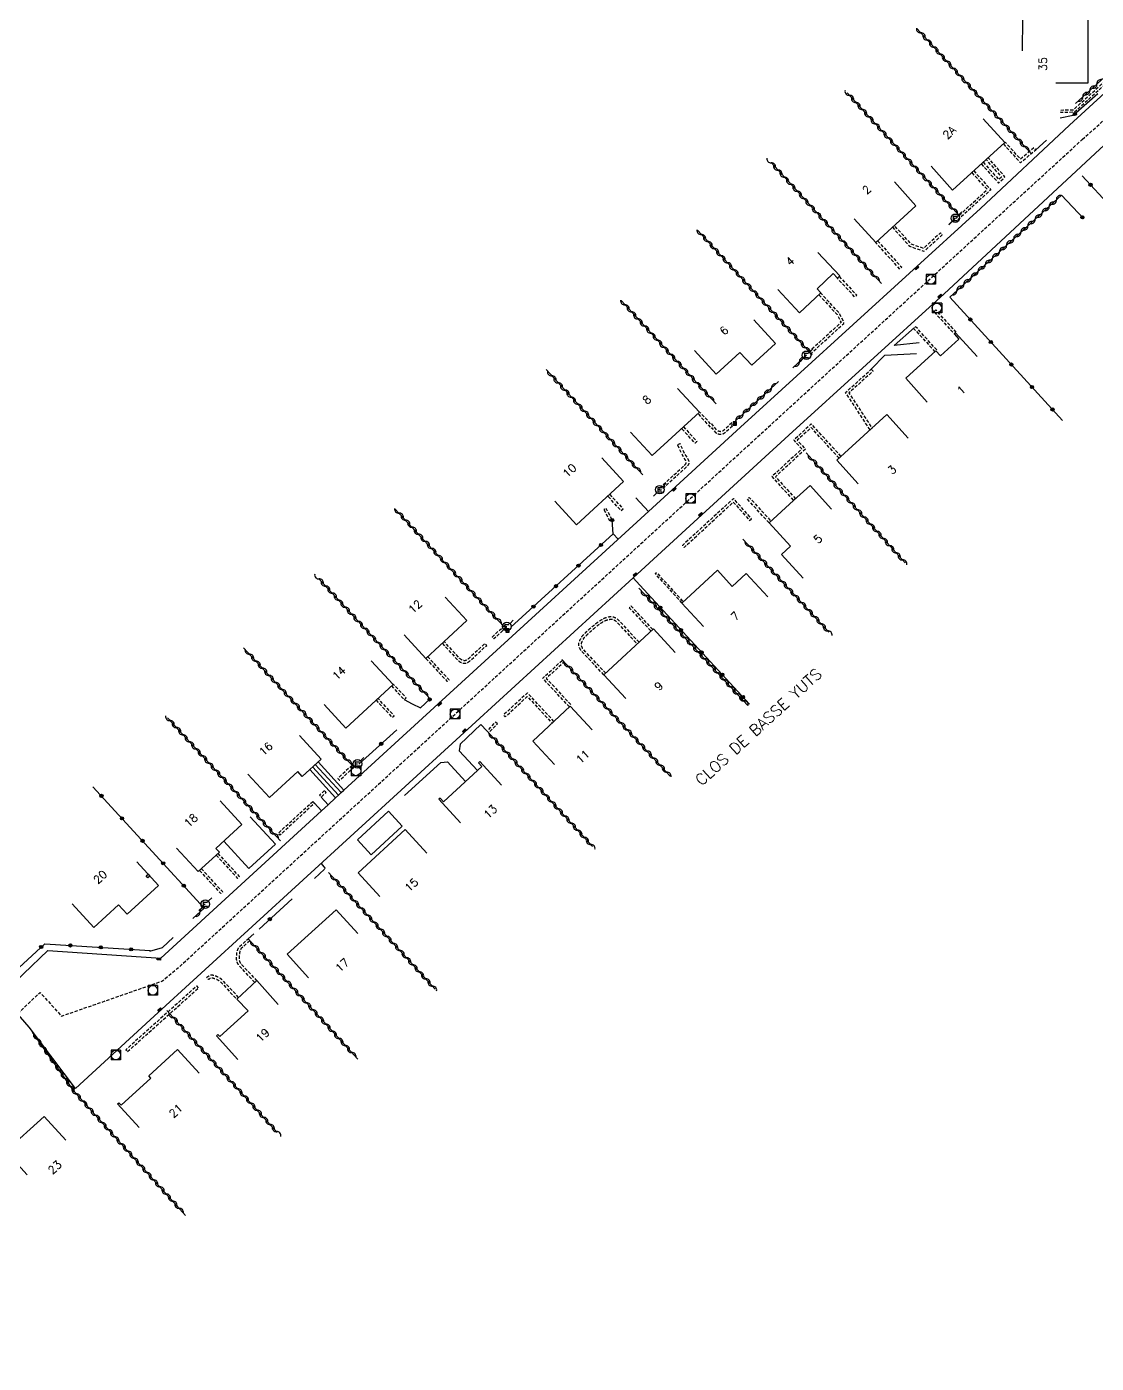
# Model space of a CAD drawing. Header units: millimetres. Extents: x 136000 to 137000, y 121000 to 122000.
# Drawn here: x 136128.3 to 136295.1, y 121271.2 to 121479.6 of the extents above; entities that cross this region are included whole.
import ezdxf
from ezdxf.enums import TextEntityAlignment as Align

# ---------------------------------------------------------------- set-up
doc = ezdxf.new("R2010")
doc.units = ezdxf.units.MM
doc.linetypes.add('DASHED', pattern=[0.75, 0.5, -0.25])
doc.layers.get('0').update_dxf_attribs({"linetype": 'CONTINUOUS'})
for name, color, linetype in [('W0001', 6, 'DASHED'), ('W0008', 7, 'CONTINUOUS'), ('W0100', 7, 'CONTINUOUS'), ('W0112', 1, 'DASHED'), ('W0310', 3, 'CONTINUOUS'), ('W0322', 7, 'CONTINUOUS'), ('W0330', 7, 'CONTINUOUS'), ('W0400', 7, 'CONTINUOUS'), ('W0420', 7, 'CONTINUOUS'), ('W0471', 7, 'CONTINUOUS'), ('W0989', 7, 'CONTINUOUS'), ('W0991', 7, 'CONTINUOUS')]:
    doc.layers.add(name, color=color, linetype=linetype)
doc.styles.get("Standard").update_dxf_attribs({"font": 'romans.shx', "width": 0.85})

# ---------------------------------------------------------------- blocks, each defined once
blk = doc.blocks.new('t310o')
at = {"color": 0, "linetype": 'Continuous'}
for centre, start, end in [((-0.5, 0.38), 216.8699, 323.1304), ((0.5, -0.37), 36.8699, 143.1303)]:
    blk.add_arc(centre, 0.625, start, end, dxfattribs=at)
blk = doc.blocks.new('t322o')
at = {"color": 0, "linetype": 'Continuous'}
for radius in [0.25, 0.15]:
    blk.add_circle((0, 0), radius, dxfattribs=at)
blk = doc.blocks.new('T400')
for p, q in [((-0.15, 0.3), (0.15, 0.3)), ((-0.15, -0.25), (-0.15, 0.3)), ((-0.15, 0.15), (0.15, 0.15)), ((-0.15, 0), (0.15, 0)), ((0.15, 0.3), (0.15, -0.25)), ((-0.15, -0.15), (0.15, -0.15)), ((-0.15, -0.25), (-0.15, -0.3)), ((-0.15, -0.3), (0.15, -0.3)), ((0.15, -0.3), (0.15, -0.25))]:
    blk.add_line(p, q)
blk = doc.blocks.new('T420')
for p, q in [((0.75, 0.75), (-0.75, 0.75)), ((-0.75, 0.75), (-0.75, -0.75)), ((0.75, 0.75), (0.75, -0.75)), ((0.75, -0.75), (-0.75, -0.75))]:
    blk.add_line(p, q)
blk.add_ellipse((0, 0), major_axis=(-0.53, 0.53), ratio=1, start_param=3.926991, end_param=10.210176)
blk = doc.blocks.new('T471')
for p, q in [((-0.333334, 0.333334), (-0.333334, -0.333334)), ((-0.333334, 0.333334), (0.333334, 0.333334)), ((-0.333334, 0), (0, 0)), ((0.500001, 0.500001), (1.000002, 1.000002)), ((-0.500001, -0.500001), (-1.000002, -1.000002)), ((-0.333334, -0.333334), (0.333334, -0.333334))]:
    blk.add_line(p, q)
blk.add_ellipse((0, 0), major_axis=(0.471405, 0.471405), ratio=1, start_param=5.4977871438, end_param=11.780972451)
blk = doc.blocks.new('t330o')
at = {"color": 0, "linetype": 'Continuous'}
for p, q in [((0.25, -0.25), (-0.25, 0.25)), ((-0.25, -0.25), (0.25, 0.25)), ((-0.25, 0.25), (-0.25, -0.25)), ((0.25, 0.25), (-0.25, 0.25)), ((0.25, -0.25), (0.25, 0.25)), ((-0.25, -0.25), (0.25, -0.25)), ((-0.25, -0.25), (-0.25, -0.25))]:
    blk.add_line(p, q, dxfattribs=at)

msp = doc.modelspace()

# ---------------------------------------------------------------- linework, layer by layer
at = {"layer": 'W0001', "flags": 128}
for points in [[(136292.92, 121462.07), (136310.7, 121477.9)], [(136070.07, 121271.17), (136130.39, 121329.01), (136133.74, 121325.32), (136149.4, 121330.77), (136151.8, 121332.73), (136237.42, 121411.22), (136292.92, 121462.07)]]:
    msp.add_lwpolyline(points, dxfattribs=at)
at = {"layer": 'W0008', "flags": 128}
for points in [[(136290.9, 121464.3), (136301.93, 121474.36)], [(136149.21, 121334.38), (136174.27, 121357.36), (136175.32, 121358.3), (136176.49, 121359.36), (136176.93, 121359.79), (136177.35, 121360.18), (136177.78, 121360.58), (136191.84, 121373.45), (136230.16, 121408.52), (136239.64, 121417.17), (136265.97, 121441.2), (136277.06, 121451.3), (136290.9, 121464.3)], [(136294.92, 121459.86), (136298.47, 121463.13)], [(136294.92, 121459.86), (136271.37, 121438.01), (136247.16, 121415.94), (136232.34, 121402.38), (136222.9, 121393.71), (136195.27, 121368.42), (136147.56, 121324.74), (136135.92, 121314.05), (136128.7, 121323.57), (136124.66, 121328.25), (136124.27, 121327.88), (136123.94, 121328.25), (136131.59, 121335.56), (136149.22, 121334.37)], [(136267.5, 121430.32), (136263.57, 121429.94), (136266.77, 121432.73)], [(136260.02, 121426.24), (136262.12, 121428.43), (136267.07, 121428.7)], [(136223.32, 121406.17), (136225.26, 121404.05)], [(136220.56, 121399.72), (136219.78, 121400.56)], [(136222.9, 121393.71), (136223.9, 121392.53)], [(136200.06, 121369.81), (136199.14, 121370.81), (136195.88, 121367.76), (136195.77, 121366.72), (136198.61, 121363.62)], [(136176.49, 121359.36), (136172.44, 121363.78)], [(136176.93, 121359.79), (136172.89, 121364.2)], [(136177.35, 121360.18), (136173.31, 121364.59)], [(136177.78, 121360.58), (136173.74, 121364.98)], [(136187.2, 121359.73), (136192.9, 121364.9), (136193.93, 121364.98), (136196.75, 121361.91)], [(136175.32, 121358.3), (136174.25, 121359.49)], [(136174.27, 121357.36), (136173.18, 121358.52)], [(136163.18, 121356.4), (136167.1, 121352.13), (136162.94, 121348.36), (136159.04, 121352.6)], [(136174.21, 121349.1), (136174.85, 121348.37)]]:
    msp.add_lwpolyline(points, dxfattribs=at)
msp.add_lwpolyline([(136186.85, 121354.97), (136184.71, 121357.29), (136179.88, 121352.82), (136182.02, 121350.5)], close=True, dxfattribs=at)
at = {"layer": 'W0100', "flags": 128}
for points in [[(136283.6, 121475.87), (136283.64, 121480.86), (136293.77, 121480.78), (136293.77, 121470.84), (136288.77, 121470.84)], [(136269.33, 121457.88), (136272.69, 121454.18), (136280.84, 121461.57), (136277.48, 121465.27)], [(136257.34, 121449.7), (136260.71, 121446.01), (136266.98, 121451.73), (136263.61, 121455.43)], [(136245.42, 121438.68), (136248.84, 121435.04), (136252.17, 121438.12), (136251.55, 121438.78), (136254.06, 121441.14), (136254.72, 121440.44), (136255.09, 121440.79), (136251.66, 121444.43)], [(136232.47, 121429.15), (136235.85, 121425.47), (136239.53, 121428.85), (136241.37, 121426.85), (136241.37, 121426.85), (136245.06, 121430.24), (136241.68, 121433.92)], [(136276.53, 121428.22), (136273.16, 121431.91), (136272.96, 121431.72), (136272.96, 121431.72), (136273.69, 121430.91), (136270.83, 121428.3), (136270.1, 121429.11), (136265.39, 121424.81), (136268.75, 121421.11)], [(136222.45, 121416.42), (136225.83, 121412.75), (136233.2, 121419.52), (136229.81, 121423.2)], [(136257.98, 121408.35), (136254.62, 121412.04), (136262.43, 121419.16), (136265.79, 121415.46)], [(136210.65, 121405.65), (136214.03, 121401.96), (136221.4, 121408.72), (136218.02, 121412.4)], [(136253.82, 121404.38), (136250.46, 121408.07), (136247.9, 121405.74), (136244.09, 121402.28), (136244.09, 121402.28), (136247.42, 121398.62), (136246.02, 121397.35), (136249.38, 121393.65)], [(136233.85, 121386.07), (136230.46, 121389.74), (136236.02, 121394.87), (136238.31, 121392.34), (136240.5, 121394.37), (136243.89, 121390.7)], [(136193.55, 121390.68), (136196.94, 121387.01), (136190.56, 121381.11), (136187.16, 121384.78)], [(136221.73, 121374.88), (136218.32, 121378.54), (136226.03, 121385.71), (136229.43, 121382.05)], [(136182.05, 121380.74), (136185.44, 121377.07), (136178.08, 121370.26), (136174.68, 121373.93)], [(136210.63, 121364.55), (136207.22, 121368.21), (136213.08, 121373.67), (136216.49, 121370)], [(136170.84, 121369.11), (136174.22, 121365.42), (136171.26, 121362.71), (136171.26, 121362.71), (136170.57, 121363.46), (136166.15, 121359.4), (136162.77, 121363.08)], [(136202.37, 121361.32), (136198.99, 121365.01), (136198.78, 121364.81), (136199.3, 121364.25), (136193.36, 121358.81), (136193.3, 121358.76), (136192.78, 121359.33), (136192.78, 121359.33), (136192.57, 121359.14), (136195.95, 121355.45)], [(136158.49, 121358.89), (136161.87, 121355.2), (136159.28, 121352.82), (136157.83, 121351.49), (136158.38, 121350.9), (136158.38, 121350.9), (136155.07, 121347.86), (136151.69, 121351.54)], [(136190.73, 121350.72), (136187.35, 121354.41), (136180.01, 121347.69), (136183.38, 121344)], [(136135.39, 121342.81), (136138.77, 121339.13), (136142.65, 121342.68), (136143.99, 121341.22), (136143.99, 121341.22), (136148.88, 121345.7), (136145.5, 121349.39)], [(136172.27, 121331.27), (136168.91, 121334.97), (136176.57, 121341.92), (136179.93, 121338.21)], [(136161.26, 121318.55), (136157.9, 121322.25), (136158.12, 121322.45), (136158.42, 121322.12), (136162.84, 121326.13), (136161.1, 121327.98), (136164.19, 121330.86), (136167.54, 121327.15)], [(136145.84, 121307.92), (136142.48, 121311.62), (136142.7, 121311.81), (136143.03, 121311.44), (136147.68, 121315.65), (136147.35, 121316.02), (136151.84, 121320.1), (136155.2, 121316.4)], [(136128.39, 121300.54), (136125.04, 121304.25), (136131.04, 121309.67), (136134.39, 121305.96)]]:
    msp.add_lwpolyline(points, dxfattribs=at)
msp.add_lwpolyline([(136146.95, 121347.18), (136147.24, 121347.45), (136147.51, 121347.16), (136147.21, 121346.89)], close=True, dxfattribs=at)
at = {"layer": 'W0112', "flags": 128}
for points in [[(136296.48, 121486.18), (136296.79, 121486.43), (136303.15, 121478.4), (136302.32, 121476.4), (136300.99, 121474.76), (136291.7, 121466.31), (136289.55, 121466.26), (136289.55, 121466.66), (136291.54, 121466.71), (136300.7, 121475.04), (136301.98, 121476.6), (136302.69, 121478.34)], [(136241.04, 121402.64), (136241.34, 121402.91), (136238.53, 121406.05), (136235.9, 121403.64), (136230.56, 121398.73), (136230.83, 121398.43), (136236.17, 121403.35), (136238.5, 121405.49)], [(136218.31, 121404.33), (136219.2, 121402.63), (136219.56, 121402.82), (136218.67, 121404.52)], [(136200.88, 121384.44), (136202.81, 121386.24), (136203.08, 121385.95), (136203.08, 121385.95), (136201.15, 121384.15)], [(136201.71, 121370.91), (136201.42, 121371.19), (136200.06, 121369.81), (136200.35, 121369.53)], [(136179.07, 121364.45), (136176.83, 121362.4), (136177.1, 121362.1), (136179.34, 121364.16)], [(136172.91, 121358.81), (136173.18, 121358.52), (136167.8, 121353.54), (136167.53, 121353.84)], [(136174.74, 121360.5), (136173.98, 121359.79), (136174.25, 121359.49), (136175.01, 121360.2)], [(136155.12, 121329.73), (136154.85, 121330.03), (136143.75, 121320.06), (136144.01, 121319.76)]]:
    msp.add_lwpolyline(points, close=True, dxfattribs=at)
for points in [[(136280.61, 121461.36), (136283.27, 121458.43), (136285.65, 121460.46), (136285.39, 121460.77), (136283.3, 121458.99), (136280.91, 121461.63)], [(136277.17, 121458.24), (136279.87, 121455.26), (136280.85, 121456.23), (136278.24, 121459.21)], [(136277.46, 121458.51), (136279.88, 121455.83), (136280.3, 121456.25), (136277.94, 121458.95)], [(136275.99, 121457.18), (136278.66, 121454.23), (136273.51, 121449.51), (136273.24, 121449.8), (136278.1, 121454.25), (136275.7, 121456.91)], [(136263.3, 121448.37), (136266.01, 121445.4), (136268.23, 121444.62), (136271.09, 121447.2), (136270.82, 121447.5), (136268.14, 121445.07), (136266.24, 121445.75), (136263.6, 121448.64)], [(136260.99, 121446.26), (136264.76, 121442.12), (136264.47, 121441.85), (136260.69, 121445.99)], [(136255, 121440.7), (136257.76, 121437.76), (136257.47, 121437.49), (136254.7, 121440.43)], [(136251.85, 121437.82), (136254.67, 121434.77), (136255.32, 121433.53), (136250.26, 121428.91), (136250.53, 121428.61), (136255.71, 121433.35), (136255.76, 121433.55), (136255, 121435), (136252.14, 121438.09)], [(136273.27, 121432), (136270.06, 121435.48), (136269.77, 121435.21), (136272.97, 121431.73)], [(136270.23, 121429.23), (136266.92, 121432.86), (136266.62, 121432.59), (136269.94, 121428.96)], [(136259.82, 121416.78), (136256.01, 121422.59), (136260.02, 121426.24)], [(136260, 121426.22), (136260.29, 121425.94), (136256.53, 121422.53), (136260.15, 121417)], [(136230.73, 121417.25), (136232.82, 121414.97), (136232.53, 121414.7), (136230.43, 121416.98)], [(136255.28, 121412.64), (136250.66, 121417.7), (136247.92, 121415.16), (136249.18, 121413.79), (136244.51, 121409.47), (136247.9, 121405.74)], [(136254.98, 121412.37), (136250.64, 121417.13), (136248.48, 121415.14), (136249.74, 121413.76), (136245.07, 121409.45), (136248.2, 121406.01)], [(136219.21, 121406.71), (136221.31, 121404.42), (136221.01, 121404.15), (136218.91, 121406.44)], [(136244.07, 121402.26), (136240.7, 121405.96), (136240.99, 121406.23), (136244.37, 121402.53)], [(136230.49, 121389.76), (136226.32, 121394.34), (136226.32, 121394.34), (136226.52, 121394.52), (136230.69, 121389.95)], [(136225.95, 121385.64), (136222.57, 121389.27), (136222.28, 121389), (136225.66, 121385.37)], [(136190.56, 121381.11), (136193.89, 121377.5), (136194.18, 121377.78), (136190.85, 121381.38)], [(136212.95, 121373.54), (136208.77, 121378.03), (136211.83, 121380.82), (136212.1, 121380.53), (136209.34, 121378), (136213.24, 121373.81)], [(136185.19, 121376.84), (136187.19, 121374.68), (136187.48, 121374.96), (136185.48, 121377.11)], [(136210.53, 121371.29), (136206.39, 121375.74), (136202.67, 121372.29), (136202.94, 121372), (136206.37, 121375.18), (136210.24, 121371.02)], [(136182.79, 121374.62), (136185.31, 121371.9), (136185.61, 121372.17), (136183.09, 121374.89)], [(136157.87, 121350.43), (136161.2, 121346.81), (136161.5, 121347.08), (136158.17, 121350.7)], [(136155.26, 121348.04), (136158.58, 121344.42), (136158.88, 121344.69), (136155.56, 121348.31)]]:
    msp.add_lwpolyline(points, dxfattribs=at)
for points in [[(136233.05, 121419.22), (136235.06, 121416.98), (136235.14, 121417.08), (136235.69, 121416.41, 0.101374), (136235.87, 121416.26, 0.057588), (136236.25, 121416.12, 0.067302), (136236.58, 121416.08, 0.094101), (136236.82, 121416.13, 0.037512), (136237.11, 121416.28, 0.050079), (136237.3, 121416.42), (136238.69, 121417.69), (136238.42, 121417.99), (136237.03, 121416.72, -0.050079), (136236.9, 121416.62, -0.037512), (136236.67, 121416.5, -0.094101), (136236.58, 121416.48, -0.067302), (136236.35, 121416.51, -0.057588), (136236.05, 121416.62, -0.101374), (136236, 121416.66), (136235.15, 121417.71), (136235.05, 121417.59), (136233.35, 121419.48)], [(136218.32, 121378.54), (136214.8, 121382.28, -0.102298), (136214.42, 121383.09, -0.153523), (136214.47, 121383.69, -0.033909), (136214.82, 121384.4, -0.064042), (136215.07, 121384.74, -0.007812), (136215.68, 121385.35, -0.012528), (136216.07, 121385.71, -0.005652), (136216.77, 121386.29, -0.008037), (136217.26, 121386.69, -0.020784), (136217.56, 121386.9, -0.010485), (136218.16, 121387.28, -0.058274), (136218.56, 121387.46, -0.032862), (136219.31, 121387.64, -0.117275), (136219.74, 121387.61, -0.072217), (136220.38, 121387.31), (136223.8, 121383.64)], [(136218.61, 121378.81), (136215.1, 121382.53, -0.099058), (136214.81, 121383.18, -0.153523), (136214.84, 121383.54, -0.033909), (136215.16, 121384.21, -0.064042), (136215.36, 121384.46, -0.007812), (136215.96, 121385.06, -0.012528), (136216.34, 121385.4, -0.005652), (136217.02, 121385.99, -0.008037), (136217.51, 121386.38, -0.020784), (136217.77, 121386.57, -0.010485), (136218.36, 121386.94, -0.058274), (136218.68, 121387.07, -0.032862), (136219.38, 121387.24, -0.117275), (136219.63, 121387.23, -0.066622), (136220.12, 121387), (136223.51, 121383.36)], [(136193.11, 121383.47), (136195.52, 121380.86, 0.044402), (136195.78, 121380.64, 0.058354), (136196.02, 121380.51, 0.02409), (136196.36, 121380.39, 0.056921), (136196.51, 121380.36, 0.069983), (136196.8, 121380.38, 0.077211), (136197.04, 121380.47, 0.021327), (136197.32, 121380.65, 0.03528), (136197.47, 121380.77), (136200.04, 121383.15), (136199.76, 121383.44), (136197.2, 121381.06, -0.03528), (136197.09, 121380.98, -0.021327), (136196.84, 121380.82, -0.077211), (136196.71, 121380.77, -0.069983), (136196.54, 121380.76, -0.056921), (136196.48, 121380.77, -0.02409), (136196.17, 121380.88, -0.058354), (136196.02, 121380.96, -0.04368), (136195.81, 121381.14), (136193.41, 121383.74)], [(136163.88, 121330.57), (136161.39, 121333.24, -0.044769), (136161.14, 121333.7, -0.076595), (136161.06, 121333.99, -0.033568), (136161.04, 121334.52, -0.026553), (136161.09, 121335.18, -0.051398), (136161.19, 121335.57, -0.035074), (136161.42, 121336.1), (136162.86, 121337.39), (136163.13, 121337.1), (136161.74, 121335.85, 0.030344), (136161.56, 121335.44, 0.051398), (136161.49, 121335.13, 0.026553), (136161.44, 121334.51, 0.033568), (136161.46, 121334.03, 0.076595), (136161.5, 121333.86, 0.041679), (136161.7, 121333.49), (136164.17, 121330.84)], [(136161.36, 121328.22), (136158.83, 121330.94, 0.034998), (136158.44, 121331.24, 0.042229), (136158.08, 121331.43, 0.023808), (136157.68, 121331.59, 0.027741), (136157.33, 121331.69, 0.146137), (136156.9, 121331.66, 0.098223), (136156.37, 121331.32), (136156.65, 121331.03, -0.098223), (136157.05, 121331.28, -0.146137), (136157.24, 121331.3, -0.027741), (136157.56, 121331.21, -0.023808), (136157.92, 121331.07, -0.042229), (136158.22, 121330.9, -0.033595), (136158.55, 121330.65), (136161.07, 121327.95)]]:
    msp.add_lwpolyline(points, format="xyb", dxfattribs=at)
msp.add_lwpolyline([(136229.83, 121414.46), (136230.19, 121414.62), (136230.85, 121413.12), (136231.33, 121412.34, -0.057276), (136231.53, 121411.93, -0.088034), (136231.57, 121411.64, -0.127104), (136231.49, 121411.35, -0.075627), (136231.17, 121410.95), (136227.17, 121407.31), (136226.9, 121407.61), (136230.9, 121411.25, 0.075627), (136231.14, 121411.55, 0.127104), (136231.17, 121411.65, 0.088034), (136231.15, 121411.8, 0.057276), (136230.99, 121412.13), (136230.5, 121412.93)], format="xyb", close=True, dxfattribs=at)
at = {"layer": 'W0310', "flags": 128}
for points in [[(136291.88, 121467.69), (136300.34, 121475.38), (136301.54, 121476.86), (136302.12, 121478.26), (136296.17, 121485.76)], [(136284.93, 121459.86), (136267.12, 121479.37)], [(136273.8, 121450.12), (136256.23, 121469.35)], [(136261.62, 121439.58), (136244.38, 121458.45)], [(136272.26, 121437.48), (136289.68, 121453.38)], [(136273.05, 121449.67), (136272.13, 121448.82)], [(136250.78, 121428.49), (136232.92, 121447.9)], [(136235.81, 121420.82), (136221.01, 121436.93)], [(136249.91, 121428.4), (136247.77, 121426.45)], [(136224.41, 121409.74), (136209.3, 121426.16)], [(136245.56, 121424.3), (136238.9, 121418.24)], [(136249.84, 121413.2), (136265.29, 121396.01)], [(136202.66, 121386.17), (136185.74, 121404.47)], [(136239.99, 121399.73), (136253.39, 121385.21)], [(136191.21, 121374.79), (136173.87, 121393.54)], [(136223.78, 121392.05), (136240.78, 121373.77)], [(136179.34, 121364.16), (136162.14, 121382.75)], [(136211.76, 121380.93), (136228.65, 121362.77)], [(136167.9, 121352.64), (136150.28, 121371.83)], [(136200.06, 121369.81), (136216.53, 121351.78)], [(136175.36, 121347.72), (136192, 121329.52)], [(136154.21, 121340.55), (136156.01, 121342.16)], [(136162.86, 121337.39), (136179.93, 121318.58)], [(136150.14, 121326.19), (136167.37, 121307.19)], [(136153.08, 121294.23), (136135.76, 121313.5), (136129.2, 121322.83)]]:
    msp.add_lwpolyline(points, dxfattribs=at)
at = {"layer": 'W0322', "flags": 128}
for points in [[(136295.33, 121469.17), (136291.49, 121465.78), (136289.47, 121465.38)], [(136287.35, 121461.96), (136285.65, 121460.46)], [(136297.44, 121451.52), (136292.91, 121456.4)], [(136289.68, 121453.38), (136293.15, 121449.68)], [(136272.26, 121437.48), (136289.82, 121418.25)], [(136203.83, 121385.98), (136219.78, 121400.56), (136219.61, 121402.7)], [(136223.9, 121392.53), (136241.01, 121373.98)], [(136187.19, 121374.71), (136188.44, 121374.03), (136189.71, 121373.43), (136191.21, 121374.79)], [(136180.08, 121364.61), (136186.02, 121369.98)], [(136156.01, 121342.16), (136138.63, 121361.11)], [(136174.77, 121348.25), (136173.17, 121346.8)], [(136169.73, 121343.63), (136164.55, 121338.9)], [(136116.88, 121339.11), (136125.11, 121331.03), (136131.12, 121336.61), (136147.54, 121335.54)], [(136163.72, 121338.16), (136162.86, 121337.39)], [(136147.5, 121335.46), (136149.5, 121336.04), (136151.14, 121337.59)]]:
    msp.add_lwpolyline(points, dxfattribs=at)

# ---------------------------------------------------------------- block references
at = {"layer": 'W0310'}
for p, rotation in [((136267.74, 121478.69), 132.4039185207519), ((136268.75, 121477.58), 132.4039185207519), ((136269.76, 121476.48), 132.4039185207519), ((136270.77, 121475.37), 132.4039185207519), ((136271.78, 121474.26), 132.4039185207519), ((136272.8, 121473.15), 132.4039185207519), ((136273.81, 121472.05), 132.4039185207519), ((136274.82, 121470.94), 132.4039185207519), ((136295.21, 121470.72), 42.2864813424707), ((136256.6, 121468.95), 132.4039185207695), ((136275.83, 121469.83), 132.4039185207519), ((136276.84, 121468.72), 132.4039185207519), ((136292.99, 121468.7), 42.2864813424707), ((136294.1, 121469.71), 42.2864813424707), ((136257.61, 121467.84), 132.4039185207695), ((136258.62, 121466.73), 132.4039185207695), ((136277.85, 121467.62), 132.4039185207519), ((136278.87, 121466.51), 132.4039185207519), ((136259.63, 121465.62), 132.4039185207695), ((136260.65, 121464.51), 132.4039185207695), ((136279.88, 121465.4), 132.4039185207519), ((136280.89, 121464.29), 132.4039185207519), ((136261.66, 121463.41), 132.4039185207695), ((136262.67, 121462.3), 132.4039185207695), ((136281.9, 121463.19), 132.4039185207519), ((136263.68, 121461.19), 132.4039185207695), ((136264.69, 121460.08), 132.4039185207695), ((136282.91, 121462.08), 132.4039185207519), ((136283.92, 121460.97), 132.4039185207519), ((136244.42, 121458.41), 132.4039185207136), ((136265.7, 121458.98), 132.4039185207695), ((136245.43, 121457.3), 132.4039185207136), ((136246.45, 121456.19), 132.4039185207136), ((136266.71, 121457.87), 132.4039185207695), ((136267.73, 121456.76), 132.4039185207695), ((136247.46, 121455.08), 132.4039185207136), ((136248.47, 121453.98), 132.4039185207136), ((136268.74, 121455.65), 132.4039185207695), ((136269.75, 121454.55), 132.4039185207695), ((136249.48, 121452.87), 132.4039185207136), ((136250.49, 121451.76), 132.4039185207136), ((136270.76, 121453.44), 132.4039185207695), ((136271.77, 121452.33), 132.4039185207695), ((136288.88, 121452.65), 42.36294340283055), ((136251.5, 121450.65), 132.4039185207136), ((136272.78, 121451.22), 132.4039185207695), ((136286.66, 121450.62), 42.36294340283055), ((136287.77, 121451.63), 42.36294340283055), ((136252.52, 121449.55), 132.4039185207136), ((136253.53, 121448.44), 132.4039185207136), ((136284.45, 121448.6), 42.36294340283055), ((136285.56, 121449.61), 42.36294340283055), ((136233.51, 121447.25), 132.6277152851903), ((136234.53, 121446.15), 132.6277152851903), ((136254.54, 121447.33), 132.4039185207136), ((136255.55, 121446.22), 132.4039185207136), ((136281.12, 121445.57), 42.36294340283055), ((136282.23, 121446.58), 42.36294340283055), ((136283.34, 121447.59), 42.36294340283055), ((136235.55, 121445.04), 132.6277152851903), ((136236.56, 121443.94), 132.6277152851903), ((136256.56, 121445.12), 132.4039185207136), ((136257.57, 121444.01), 132.4039185207136), ((136278.91, 121443.55), 42.36294340283055), ((136280.01, 121444.56), 42.36294340283055), ((136237.58, 121442.84), 132.6277152851903), ((136238.59, 121441.73), 132.6277152851903), ((136258.58, 121442.9), 132.4039185207136), ((136259.6, 121441.79), 132.4039185207136), ((136276.69, 121441.53), 42.36294340283055), ((136277.8, 121442.54), 42.36294340283055), ((136239.61, 121440.63), 132.6277152851903), ((136240.62, 121439.53), 132.6277152851903), ((136260.61, 121440.69), 132.4039185207136), ((136274.47, 121439.51), 42.36294340283055), ((136275.58, 121440.52), 42.36294340283055), ((136241.64, 121438.42), 132.6277152851903), ((136242.66, 121437.32), 132.6277152851903), ((136273.36, 121438.5), 42.36294340283055), ((136221.6, 121436.28), 132.5806294098386), ((136222.62, 121435.18), 132.5806294098386), ((136243.67, 121436.21), 132.6277152851903), ((136244.69, 121435.11), 132.6277152851903), ((136223.63, 121434.07), 132.5806294098386), ((136224.65, 121432.97), 132.5806294098386), ((136245.7, 121434.01), 132.6277152851903), ((136225.66, 121431.86), 132.5806294098386), ((136246.72, 121432.9), 132.6277152851903), ((136247.74, 121431.8), 132.6277152851903), ((136226.68, 121430.76), 132.5806294098386), ((136227.69, 121429.65), 132.5806294098386), ((136248.75, 121430.7), 132.6277152851903), ((136249.77, 121429.59), 132.6277152851903), ((136228.71, 121428.55), 132.5806294098386), ((136229.72, 121427.45), 132.5806294098386), ((136248.8, 121427.39), 222.4706507281859), ((136210.19, 121425.19), 132.6216498786691), ((136230.74, 121426.34), 132.5806294098386), ((136231.75, 121425.24), 132.5806294098386), ((136211.2, 121424.09), 132.6216498786691), ((136212.22, 121422.98), 132.6216498786691), ((136232.77, 121424.13), 132.5806294098386), ((136233.78, 121423.03), 132.5806294098386), ((136244.45, 121423.29), 222.2792042634362), ((136213.23, 121421.88), 132.6216498786691), ((136214.25, 121420.77), 132.6216498786691), ((136234.8, 121421.92), 132.5806294098386), ((136242.23, 121421.28), 222.2792042634362), ((136243.34, 121422.29), 222.2792042634362), ((136215.27, 121419.67), 132.6216498786691), ((136216.28, 121418.57), 132.6216498786691), ((136240.01, 121419.26), 222.2792042634362), ((136241.12, 121420.27), 222.2792042634362), ((136217.3, 121417.46), 132.6216498786691), ((136218.31, 121416.36), 132.6216498786691), ((136238.91, 121418.25), 222.2792042634362), ((136219.33, 121415.25), 132.6216498786691), ((136220.34, 121414.15), 132.6216498786691), ((136221.36, 121413.05), 132.6216498786691), ((136222.38, 121411.94), 132.6216498786691), ((136223.39, 121410.84), 132.6216498786691), ((136250.84, 121412.09), 311.942530435186), ((136251.84, 121410.97), 311.942530435186), ((136252.85, 121409.86), 311.942530435186), ((136253.85, 121408.74), 311.942530435186), ((136254.85, 121407.62), 311.942530435186), ((136255.85, 121406.51), 311.942530435186), ((136186.37, 121403.79), 132.7640642809761), ((136256.86, 121405.39), 311.942530435186), ((136257.86, 121404.28), 311.942530435186), ((136187.39, 121402.68), 132.7640642809761), ((136258.86, 121403.16), 311.942530435186), ((136259.86, 121402.05), 311.942530435186), ((136188.41, 121401.58), 132.7640642809761), ((136189.42, 121400.48), 132.7640642809761), ((136260.87, 121400.93), 311.942530435186), ((136261.87, 121399.81), 311.942530435186), ((136190.44, 121399.38), 132.7640642809761), ((136191.46, 121398.28), 132.7640642809761), ((136241, 121398.63), 312.7058486418744), ((136242.02, 121397.53), 312.7058486418744), ((136262.87, 121398.7), 311.942530435186), ((136263.87, 121397.58), 311.942530435186), ((136192.48, 121397.18), 132.7640642809761), ((136193.5, 121396.08), 132.7640642809761), ((136243.04, 121396.42), 312.7058486418744), ((136264.88, 121396.47), 311.942530435186), ((136173.9, 121393.51), 132.7640642811179), ((136194.52, 121394.98), 132.7640642809761), ((136195.54, 121393.87), 132.7640642809761), ((136244.05, 121395.32), 312.7058486418744), ((136245.07, 121394.22), 312.7058486418744), ((136174.92, 121392.41), 132.7640642811179), ((136175.94, 121391.31), 132.7640642811179), ((136196.55, 121392.77), 132.7640642809761), ((136197.57, 121391.67), 132.7640642809761), ((136246.09, 121393.12), 312.7058486418744), ((136247.11, 121392.01), 312.7058486418744), ((136176.95, 121390.2), 132.7640642811179), ((136198.59, 121390.57), 132.7640642809761), ((136199.61, 121389.47), 132.7640642809761), ((136224.8, 121390.95), 312.9365698705498), ((136225.82, 121389.85), 312.9365698705498), ((136248.12, 121390.91), 312.7058486418744), ((136249.14, 121389.81), 312.7058486418744), ((136177.97, 121389.1), 132.7640642811179), ((136178.99, 121388), 132.7640642811179), ((136200.63, 121388.37), 132.7640642809761), ((136201.65, 121387.27), 132.7640642809761), ((136226.84, 121388.75), 312.9365698705498), ((136227.86, 121387.65), 312.9365698705498), ((136250.16, 121388.71), 312.7058486418744), ((136251.18, 121387.61), 312.7058486418744), ((136180.01, 121386.9), 132.7640642811179), ((136181.03, 121385.8), 132.7640642811179), ((136228.89, 121386.55), 312.9365698705498), ((136229.91, 121385.46), 312.9365698705498), ((136252.19, 121386.5), 312.7058486418744), ((136253.21, 121385.4), 312.7058486418744), ((136182.05, 121384.7), 132.7640642811179), ((136183.07, 121383.6), 132.7640642811179), ((136230.93, 121384.36), 312.9365698705498), ((136231.95, 121383.26), 312.9365698705498), ((136163.04, 121381.78), 132.7640642809705), ((136184.08, 121382.5), 132.7640642811179), ((136185.1, 121381.39), 132.7640642811179), ((136232.97, 121382.16), 312.9365698705498), ((136233.99, 121381.06), 312.9365698705498), ((136164.06, 121380.68), 132.7640642809705), ((136165.08, 121379.58), 132.7640642809705), ((136186.12, 121380.29), 132.7640642811179), ((136187.14, 121379.19), 132.7640642811179), ((136212.78, 121379.83), 312.9365698705776), ((136235.02, 121379.97), 312.9365698705498), ((136236.04, 121378.87), 312.9365698705498), ((136166.1, 121378.47), 132.7640642809705), ((136167.12, 121377.37), 132.7640642809705), ((136188.16, 121378.09), 132.7640642811179), ((136189.18, 121376.99), 132.7640642811179), ((136213.8, 121378.74), 312.9365698705776), ((136214.82, 121377.64), 312.9365698705776), ((136237.06, 121377.77), 312.9365698705498), ((136238.08, 121376.67), 312.9365698705498), ((136168.13, 121376.27), 132.7640642809705), ((136169.15, 121375.17), 132.7640642809705), ((136190.19, 121375.89), 132.7640642811179), ((136215.84, 121376.54), 312.9365698705776), ((136216.87, 121375.44), 312.9365698705776), ((136239.1, 121375.57), 312.9365698705498), ((136170.17, 121374.07), 132.7640642809705), ((136171.19, 121372.97), 132.7640642809705), ((136217.89, 121374.34), 312.9365698705776), ((136218.91, 121373.24), 312.9365698705776), ((136240.13, 121374.48), 312.9365698705498), ((136150.65, 121371.42), 132.5540044980474), ((136172.21, 121371.87), 132.7640642809705), ((136173.23, 121370.77), 132.7640642809705), ((136219.93, 121372.15), 312.9365698705776), ((136220.95, 121371.05), 312.9365698705776), ((136151.67, 121370.32), 132.5540044980474), ((136152.68, 121369.21), 132.5540044980474), ((136174.25, 121369.66), 132.7640642809705), ((136175.26, 121368.56), 132.7640642809705), ((136201.08, 121368.7), 312.4012061763539), ((136221.97, 121369.95), 312.9365698705776), ((136223, 121368.85), 312.9365698705776), ((136153.7, 121368.11), 132.5540044980474), ((136154.71, 121367), 132.5540044980474), ((136176.28, 121367.46), 132.7640642809705), ((136177.3, 121366.36), 132.7640642809705), ((136202.09, 121367.6), 312.4012061763539), ((136203.1, 121366.49), 312.4012061763539), ((136224.02, 121367.75), 312.9365698705776), ((136225.04, 121366.66), 312.9365698705776), ((136155.73, 121365.9), 132.5540044980474), ((136156.74, 121364.79), 132.5540044980474), ((136178.32, 121365.26), 132.7640642809705), ((136204.11, 121365.38), 312.4012061763539), ((136205.12, 121364.27), 312.4012061763539), ((136226.06, 121365.56), 312.9365698705776), ((136227.08, 121364.46), 312.9365698705776), ((136157.75, 121363.69), 132.5540044980474), ((136158.77, 121362.58), 132.5540044980474), ((136206.13, 121363.16), 312.4012061763539), ((136228.11, 121363.36), 312.9365698705776), ((136159.78, 121361.48), 132.5540044980474), ((136160.8, 121360.37), 132.5540044980474), ((136207.14, 121362.06), 312.4012061763539), ((136208.16, 121360.95), 312.4012061763539), ((136161.81, 121359.27), 132.5540044980474), ((136162.83, 121358.16), 132.5540044980474), ((136209.17, 121359.84), 312.4012061763539), ((136210.18, 121358.73), 312.4012061763539), ((136163.84, 121357.06), 132.5540044980474), ((136164.86, 121355.95), 132.5540044980474), ((136211.19, 121357.63), 312.4012061763539), ((136212.2, 121356.52), 312.4012061763539), ((136165.87, 121354.85), 132.5540044980474), ((136166.88, 121353.74), 132.5540044980474), ((136213.21, 121355.41), 312.4012061763539), ((136214.22, 121354.3), 312.4012061763539), ((136215.24, 121353.2), 312.4012061763539), ((136216.25, 121352.09), 312.4012061763539), ((136176.38, 121346.61), 312.4320007506435), ((136177.39, 121345.5), 312.4320007506435), ((136178.4, 121344.39), 312.4320007506435), ((136155.33, 121341.55), 41.79055073937066), ((136179.41, 121343.29), 312.4320007506435), ((136180.42, 121342.18), 312.4320007506435), ((136181.44, 121341.07), 312.4320007506435), ((136182.45, 121339.97), 312.4320007506435), ((136183.46, 121338.86), 312.4320007506435), ((136184.47, 121337.75), 312.4320007506435), ((136163.87, 121336.28), 312.2103045945914), ((136164.88, 121335.17), 312.2103045945914), ((136185.49, 121336.64), 312.4320007506435), ((136186.5, 121335.54), 312.4320007506435), ((136165.89, 121334.06), 312.2103045945914), ((136166.89, 121332.95), 312.2103045945914), ((136187.51, 121334.43), 312.4320007506435), ((136188.52, 121333.32), 312.4320007506435), ((136167.9, 121331.84), 312.2103045945914), ((136189.53, 121332.22), 312.4320007506435), ((136190.55, 121331.11), 312.4320007506435), ((136168.91, 121330.73), 312.2103045945914), ((136169.92, 121329.62), 312.2103045945914), ((136191.56, 121330), 312.4320007506435), ((136170.92, 121328.51), 312.2103045945914), ((136171.93, 121327.4), 312.2103045945914), ((136151.14, 121325.08), 312.2103045946422), ((136172.94, 121326.28), 312.2103045945914), ((136173.95, 121325.17), 312.2103045945914), ((136152.15, 121323.97), 312.2103045946422), ((136153.16, 121322.85), 312.2103045946422), ((136174.96, 121324.06), 312.2103045945914), ((136175.96, 121322.95), 312.2103045945914), ((136129.96, 121321.75), 125.0939929709072), ((136130.83, 121320.52), 125.0939929709072), ((136154.17, 121321.74), 312.2103045946422), ((136155.17, 121320.63), 312.2103045946422), ((136176.97, 121321.84), 312.2103045945914), ((136177.98, 121320.73), 312.2103045945914), ((136131.69, 121319.3), 125.0939929709072), ((136156.18, 121319.52), 312.2103045946422), ((136157.19, 121318.41), 312.2103045946422), ((136178.99, 121319.62), 312.2103045945914), ((136132.55, 121318.07), 125.0939929709072), ((136133.41, 121316.84), 125.0939929709072), ((136158.2, 121317.3), 312.2103045946422), ((136134.27, 121315.62), 125.0939929709072), ((136135.14, 121314.39), 125.0939929709072), ((136159.21, 121316.19), 312.2103045946422), ((136160.21, 121315.08), 312.2103045946422), ((136136.04, 121313.19), 131.9457676272519), ((136137.04, 121312.08), 131.9457676272519), ((136161.22, 121313.97), 312.2103045946422), ((136162.23, 121312.85), 312.2103045946422), ((136138.04, 121310.96), 131.9457676272519), ((136163.24, 121311.74), 312.2103045946422), ((136164.24, 121310.63), 312.2103045946422), ((136139.05, 121309.85), 131.9457676272519), ((136140.05, 121308.73), 131.9457676272519), ((136165.25, 121309.52), 312.2103045946422), ((136166.26, 121308.41), 312.2103045946422), ((136141.05, 121307.61), 131.9457676272519), ((136142.05, 121306.5), 131.9457676272519), ((136167.27, 121307.3), 312.2103045946422), ((136143.06, 121305.38), 131.9457676272519), ((136144.06, 121304.27), 131.9457676272519), ((136145.06, 121303.15), 131.9457676272519), ((136146.07, 121302.04), 131.9457676272519), ((136147.07, 121300.92), 131.9457676272519), ((136148.07, 121299.8), 131.9457676272519), ((136149.07, 121298.69), 131.9457676272519), ((136150.08, 121297.57), 131.9457676272519), ((136151.08, 121296.46), 131.9457676272519), ((136152.08, 121295.34), 131.9457676272519)]:
    msp.add_blockref('t310o', p, dxfattribs=dict(at, rotation=rotation))
at = {"layer": 'W0322'}
for p, rotation in [((136291.77, 121466.03), 221.3831644168538), ((136294.21, 121455), 132.8197690310073), ((136292.93, 121449.91), 313.1800453062656), ((136275.46, 121433.98), 312.3968020364013), ((136278.66, 121430.47), 312.3968020364013), ((136281.86, 121426.96), 312.3968020364013), ((136285.07, 121423.45), 312.3968020364013), ((136288.27, 121419.95), 312.3968020364013), ((136219.61, 121402.69), 94.53152183490486), ((136217.86, 121398.8), 42.42049456314385), ((136214.35, 121395.59), 42.42049456314385), ((136210.85, 121392.39), 42.42049456314385), ((136207.34, 121389.19), 42.42049456314385), ((136227.12, 121389.04), 312.7058486419325), ((136230.34, 121385.55), 312.7058486419325), ((136233.56, 121382.06), 312.7058486419325), ((136236.79, 121378.57), 312.7058486419325), ((136191.14, 121374.72), 42.10211698494974), ((136240.01, 121375.08), 312.7058486419325), ((136183.6, 121367.8), 42.15599491431443), ((136139.96, 121359.67), 132.5248579553382), ((136143.17, 121356.17), 132.5248579553382), ((136146.38, 121352.66), 132.5248579553382), ((136149.59, 121349.16), 132.5248579553382), ((136152.8, 121345.66), 132.5248579553382), ((136166.22, 121340.43), 222.3414455081779), ((136130.58, 121336.11), 42.89018826478564), ((136135.12, 121336.35), 356.2679316646741), ((136139.86, 121336.04), 356.2679316646741), ((136144.6, 121335.73), 356.2679316646741)]:
    msp.add_blockref('t322o', p, dxfattribs=dict(at, rotation=rotation))
at = {"layer": 'W0330'}
for p in [(136238.73, 121417.76), (136203.27, 121385.48)]:
    msp.add_blockref('t330o', p, dxfattribs=at)
at = {"layer": 'W0400'}
for p, rotation in [((136267.12, 121442.05), 312.7446358546732), ((136270.72, 121437.61), 132.3455625761329), ((136229.27, 121407.51), 132.2014965638196), ((136233.41, 121403.56), 312.2612230843292), ((136223.19, 121394.17), 312.5738710426789), ((136192.67, 121374.01), 312.4676520522554), ((136196.59, 121369.83), 312.4594740731901), ((136148.94, 121334.24), 86.55413664358194), ((136149.06, 121326.31), 312.4805780846495)]:
    msp.add_blockref('T400', p, dxfattribs=dict(at, rotation=rotation))
at = {"layer": 'W0420'}
for p in [(136269.3, 121440.23), (136270.24, 121435.78), (136231.82, 121406.06), (136195.12, 121372.44), (136179.65, 121363.57), (136147.98, 121329.33), (136142.21, 121319.26)]:
    msp.add_blockref('T420', p, dxfattribs=at)
at = {"layer": 'W0471'}
for p in [(136273.12, 121449.77), (136249.91, 121428.4), (136227.05, 121407.44), (136203.18, 121386.08), (136179.88, 121364.66), (136156.16, 121342.78)]:
    msp.add_blockref('T471', p, dxfattribs=at)

# ---------------------------------------------------------------- texts
at = {"layer": 'W0989'}
msp.add_text('CLOS DE BASSE YUTS', height=1.75, rotation=42.4806, dxfattribs=at).set_placement((136242.42, 121370.44), align=Align.MIDDLE)
at = {"layer": 'W0991'}
for s, rotation, p in [('35', 89.9888, (136286.77, 121473.84)), ('2A', 42.8585, (136272.19, 121463.16)), ('2', 42.8585, (136259.28, 121454.23)), ('4', 42.8585, (136247.36, 121443.06)), ('6', 42.8585, (136237.05, 121432.26)), ('1', 42.8585, (136274.05, 121422.96)), ('8', 42.8585, (136225.01, 121421.47)), ('10', 42.8585, (136212.96, 121410.42)), ('3', 42.8585, (136263.25, 121410.55)), ('5', 42.8585, (136251.7, 121399.75)), ('12', 42.8585, (136188.88, 121389.2)), ('7', 42.8585, (136238.79, 121387.71)), ('14', 42.7641, (136177.01, 121378.81)), ('9', 42.8585, (136226.87, 121376.79)), ('16', 42.7641, (136165.59, 121367.01)), ('11', 42.7641, (136215.01, 121365.77)), ('18', 42.7641, (136153.92, 121355.85)), ('13', 42.7641, (136200.61, 121357.21)), ('20', 42.7641, (136139.77, 121347.03)), ('15', 42.7641, (136188.31, 121345.79)), ('17', 42.7641, (136177.51, 121333.26)), ('19', 42.7641, (136165.1, 121322.34)), ('21', 42.7641, (136151.56, 121310.55)), ('23', 42.7641, (136132.69, 121301.74))]:
    msp.add_text(s, height=1.25, rotation=rotation, dxfattribs=at).set_placement(p, align=Align.MIDDLE)

doc.saveas('drawing.dxf')
